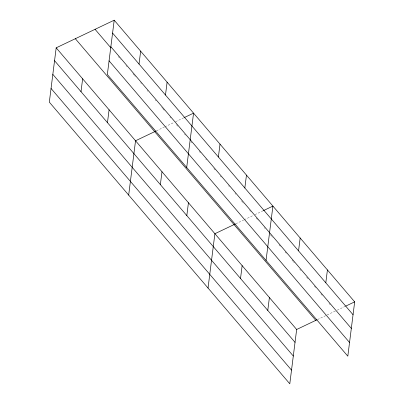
<?xml version="1.0" encoding="UTF-8"?>
<svg xmlns="http://www.w3.org/2000/svg" width="404" height="404" viewBox="0 0 404 404"><rect width="100%" height="100%" fill="white"/><g stroke="black" fill="none" stroke-linecap="round" stroke-linejoin="round"><path stroke-width="0.3" stroke-dasharray="2.02 1.52" d="M156.378 130.846L164.271 127.093M164.832 126.826L174.417 122.26M175.543 121.725L183.987 117.705M235.734 223.796L243.627 220.039M244.188 219.771L253.773 215.211M254.899 214.67L263.342 210.651M317.494 319.559L335.532 310.974M337.219 310.166L345.107 306.414M118.256 56.484L120.7 59.343M125.987 65.539L126.8 66.493M132.906 73.644L134.128 75.073M134.532 75.548L135.35 76.502M140.637 82.699L141.451 83.653M147.152 90.324L147.965 91.279M155.287 99.859L156.101 100.813M161.802 107.484L162.615 108.439M163.019 108.913L164.241 110.348M169.938 117.019L170.751 117.973M176.452 124.644L178.078 126.553M184.588 134.178L185.401 135.133M191.102 141.804L191.915 142.758M199.238 151.338L200.869 153.242M205.752 158.964L206.565 159.918M213.888 168.498L215.11 169.927M220.402 176.124L221.215 177.078M228.538 185.658L229.356 186.608M235.052 193.284L235.865 194.238M241.562 200.909L244.006 203.768M249.702 210.444L250.515 211.393M256.212 218.069L258.651 220.927M264.347 227.598L265.16 228.548M270.448 234.744L272.887 237.602M278.992 244.748L280.618 246.652M285.093 251.894L286.31 253.323M292.006 259.994L293.228 261.423M293.632 261.898L294.445 262.853M299.738 269.044L300.955 270.473M306.651 277.144L307.868 278.573M314.378 286.199L315.6 287.628M320.887 293.819L322.513 295.728M329.023 303.348L330.245 304.778"/><path stroke-width="0.61" d="M56.186 47.824L49.323 102.141L289.794 383.8L296.657 329.477L56.186 47.824L114.206 20.2L354.677 301.859L347.814 356.176L107.343 74.523L114.206 20.2M81.012 91.673L82.638 78.805M107.464 122.654L109.085 109.787M139.032 64.049L140.658 51.182M128.679 195.092L135.537 140.769L155.813 131.118M165.483 95.031L167.11 82.163M160.368 184.618L161.989 171.751M186.698 167.468L193.561 113.145L184.552 117.438M186.82 215.6L188.441 202.732M218.387 156.999L220.013 144.127M208.035 288.037L214.893 233.714L235.168 224.063M244.839 187.981L246.465 175.114M240.521 278.502L242.148 265.635M266.054 260.413L272.917 206.096L263.342 210.651M267.776 310.424L269.402 297.556M298.546 250.884L300.172 238.017M325.801 282.805L327.427 269.938M296.657 329.477L316.928 319.827M345.667 306.146L354.677 301.859M112.58 33.067L353.051 314.726M110.853 46.748L351.323 328.407M95.061 29.315L110.933 47.904M109.075 60.842L349.546 342.501M75.331 38.708L315.802 320.362M54.56 60.691L295.031 342.345M52.828 74.371L293.299 356.025M51.05 88.461L291.521 370.12"/></g></svg>
